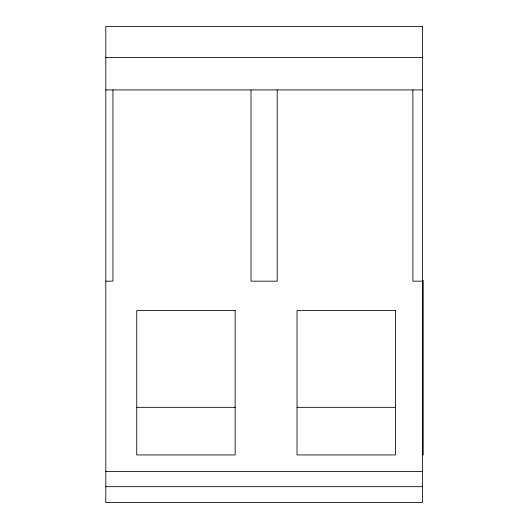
<?xml version="1.0" encoding="UTF-8"?>
<svg xmlns="http://www.w3.org/2000/svg" width="529" height="529" viewBox="0 0 529 529"><rect width="100%" height="100%" fill="white"/><g stroke="black" fill="none" stroke-linecap="round" stroke-linejoin="round"><path stroke-width="0.79" d="M105.8 57.396L422.406 57.396M105.8 89.93L422.406 89.93M422.406 280.37L423.2 280.37L423.2 454.94L422.406 454.94M105.8 281.163L112.942 281.163L112.942 89.93M422.406 281.163L412.885 281.163L412.885 89.93M136.746 407.33L235.141 407.33M297.034 407.33L395.428 407.33M105.8 471.604L422.406 471.604M105.8 486.68L422.406 486.68M277.196 89.93L277.196 281.163L251.011 281.163L251.011 89.93M422.406 26.45L105.8 26.45L105.8 502.55L422.406 502.55L422.406 26.45M235.141 310.523L136.746 310.523L136.746 454.94L235.141 454.94L235.141 310.523M395.428 310.523L297.034 310.523L297.034 454.94L395.428 454.94L395.428 310.523"/></g></svg>
